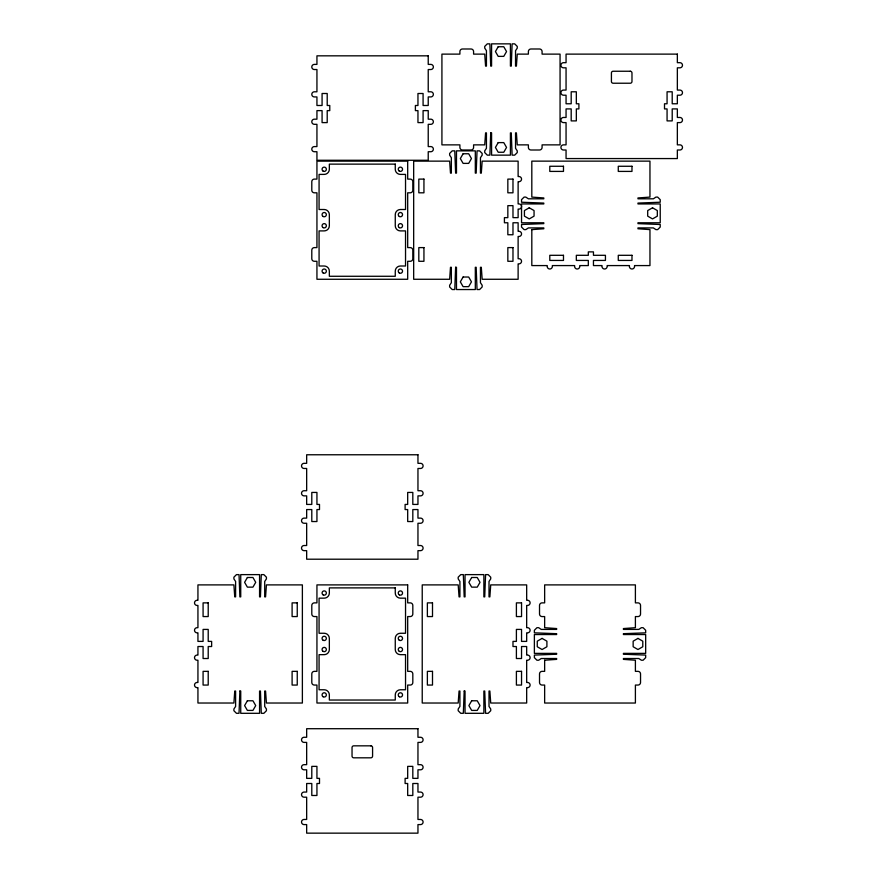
<?xml version="1.0" encoding="UTF-8"?>
<svg xmlns="http://www.w3.org/2000/svg" width="877" height="877" viewBox="0 0 877 877"><rect width="100%" height="100%" fill="white"/><g stroke="black" fill="none" stroke-linecap="round" stroke-linejoin="round"><path stroke-width="1.32" d="M531.813 229.621L531.813 265.578L547.226 265.578L547.226 266.433A2.565 2.565 0 0 0 549.791 268.998A2.565 2.565 0 0 0 552.357 266.433L552.357 265.578L574.621 265.578L574.621 266.433A2.565 2.565 0 0 0 577.187 268.998A2.565 2.565 0 0 0 579.752 266.433L579.752 265.578L588.314 265.578L588.314 260.436L576.332 260.436L576.332 255.306L588.314 255.306L588.314 251.874L593.455 251.874L593.455 255.306L605.437 255.306L605.437 260.436L593.455 260.436L593.455 265.578L602.006 265.578L602.006 266.433A2.565 2.565 0 0 0 604.582 268.998A2.565 2.565 0 0 0 607.147 266.433L607.147 265.578L629.401 265.578L629.401 266.433A2.565 2.565 0 0 0 631.977 268.998A2.565 2.565 0 0 0 634.542 266.433L634.542 265.578L649.956 265.578L649.956 229.621L637.963 228.765L637.963 227.91L653.376 227.91L655.941 229.621L657.651 229.621L660.228 227.055L660.228 224.49L637.963 223.635L637.963 222.78L660.228 222.78L660.228 203.935L637.963 203.935L637.963 203.08L660.228 202.225L660.228 199.66L657.651 197.095L655.941 197.095L653.376 198.805L637.963 198.805L637.963 197.95L649.956 197.095L649.956 161.138L531.813 161.138L531.813 197.095L543.795 197.95L543.795 198.805L528.392 198.805L525.816 197.095L524.106 197.095L521.541 199.66L521.541 202.225L543.795 203.08L543.795 203.935L521.541 203.935L521.541 222.78L543.795 222.78L543.795 223.635L521.541 224.49L521.541 227.055L524.106 229.621L525.816 229.621L528.392 227.91L543.795 227.91L543.795 228.765L531.813 229.621M544.65 660.228L544.65 671.354L542.085 671.354A2.565 2.565 0 0 0 539.519 673.931L539.519 682.492A2.565 2.565 0 0 0 542.085 685.058L544.65 685.058L544.65 703.036L635.397 703.036L635.397 685.058L637.963 685.058A2.565 2.565 0 0 0 640.539 682.492L640.539 673.931A2.565 2.565 0 0 0 637.963 671.354L635.397 671.354L635.397 660.228L623.415 659.372L623.415 658.517L638.818 658.517L641.394 660.228L643.104 660.228L645.669 657.662L645.669 655.086L623.415 654.231L623.415 653.376L645.669 653.376L645.669 634.542L623.415 634.542L623.415 633.687L645.669 632.832L645.669 630.267L643.104 627.691L641.394 627.691L638.818 629.412L623.415 629.412L623.415 628.557L635.397 627.691L635.397 616.575L637.963 616.575A2.565 2.565 0 0 0 640.539 613.999L640.539 605.437A2.565 2.565 0 0 0 637.963 602.872L635.397 602.872L635.397 584.893L544.65 584.893L544.65 602.872L542.085 602.872A2.565 2.565 0 0 0 539.519 605.437L539.519 613.999A2.565 2.565 0 0 0 542.085 616.575L544.65 616.575L544.65 627.691L556.643 628.557L556.643 629.412L541.23 629.412L538.664 627.691L536.954 627.691L534.378 630.267L534.378 632.832L556.643 633.687L556.643 634.542L534.378 634.542L534.378 653.376L556.643 653.376L556.643 654.231L534.378 655.086L534.378 657.662L536.954 660.228L538.664 660.228L541.23 658.517L556.643 658.517L556.643 659.372L544.65 660.228M239.881 691.043L239.026 713.308L236.461 713.308L233.896 710.732L233.896 709.022L235.606 706.456L235.606 691.043L234.751 691.043L233.896 703.025L197.939 703.025L197.939 687.623L197.084 687.623A2.565 2.565 0 0 1 194.519 685.058A2.565 2.565 0 0 1 197.084 682.481L197.939 682.481L197.939 660.228L197.084 660.228A2.565 2.565 0 0 1 194.519 657.662A2.565 2.565 0 0 1 197.084 655.086L197.939 655.086L197.939 646.524L203.08 646.524L203.08 658.517L208.211 658.517L208.211 646.524L211.642 646.524L211.642 641.394L208.211 641.394L208.211 629.412L203.08 629.412L203.08 641.394L197.939 641.394L197.939 632.832L197.084 632.832A2.565 2.565 0 0 1 194.519 630.267A2.565 2.565 0 0 1 197.084 627.691L197.939 627.691L197.939 605.437L197.084 605.437A2.565 2.565 0 0 1 194.519 602.872A2.565 2.565 0 0 1 197.084 600.296L197.939 600.296L197.939 584.893L233.896 584.893L234.751 596.875L235.606 596.875L235.606 581.462L233.896 578.897L233.896 577.187L236.461 574.621L239.026 574.621L239.881 596.875L240.736 596.875L240.736 574.621L259.57 574.621L259.57 596.875L260.436 596.875L261.291 574.621L263.856 574.621L266.422 577.187L266.422 578.897L264.711 581.462L264.711 596.875L265.567 596.875L266.422 584.893L302.379 584.893L302.379 703.025L266.422 703.025L265.567 691.043L264.711 691.043L264.711 706.456L266.422 709.022L266.422 710.732L263.856 713.308L261.291 713.308L260.436 691.043L259.57 691.043L259.57 713.308L240.736 713.308L240.736 691.043L239.881 691.043M455.623 267.288L454.768 289.542L452.203 289.542L449.638 286.976L449.638 285.266L451.348 282.701L451.348 267.288L450.493 267.288L449.638 279.27L413.67 279.27L413.67 161.138L449.638 161.138L450.493 173.12L451.348 173.12L451.348 157.707L449.638 155.141L449.638 153.431L452.203 150.855L454.768 150.855L455.623 173.12L456.478 173.12L456.478 150.855L475.312 150.855L475.312 173.12L476.167 173.12L477.033 150.855L479.598 150.855L482.164 153.431L482.164 155.141L480.453 157.707L480.453 173.12L481.309 173.12L482.164 161.138L518.121 161.138L518.121 176.54L518.976 176.54A2.565 2.565 0 0 1 521.541 179.105A2.565 2.565 0 0 1 518.976 181.682L518.121 181.682L518.121 203.935L518.976 203.935A2.565 2.565 0 0 1 521.541 206.501A2.565 2.565 0 0 1 518.976 209.077L518.121 209.077L518.121 217.639L512.979 217.639L512.979 205.646L507.838 205.646L507.838 217.639L504.418 217.639L504.418 222.769L507.838 222.769L507.838 234.751L512.979 234.751L512.979 222.769L518.121 222.769L518.121 231.331L518.976 231.331A2.565 2.565 0 0 1 521.541 233.896A2.565 2.565 0 0 1 518.976 236.472L518.121 236.472L518.121 258.726L518.976 258.726A2.565 2.565 0 0 1 521.541 261.291A2.565 2.565 0 0 1 518.976 263.867L518.121 263.867L518.121 279.27L482.164 279.27L481.309 267.288L480.453 267.288L480.453 282.701L482.164 285.266L482.164 286.976L479.598 289.542L477.033 289.542L476.167 267.288L475.312 267.288L475.312 289.542L456.478 289.542L456.478 267.288L455.623 267.288M464.185 691.043L463.33 713.308L460.765 713.308L458.189 710.732L458.189 709.022L459.91 706.456L459.91 691.043L459.055 691.043L458.189 703.025L422.232 703.025L422.232 584.893L458.189 584.893L459.055 596.875L459.91 596.875L459.91 581.462L458.189 578.897L458.189 577.187L460.765 574.621L463.33 574.621L464.185 596.875L465.04 596.875L465.04 574.621L483.874 574.621L483.874 596.875L484.729 596.875L485.584 574.621L488.16 574.621L490.725 577.187L490.725 578.897L489.015 581.462L489.015 596.875L489.87 596.875L490.725 584.893L526.671 584.893L526.671 600.296L527.537 600.296A2.565 2.565 0 0 1 530.103 602.872A2.565 2.565 0 0 1 527.537 605.437L526.671 605.437L526.671 627.691L527.537 627.691A2.565 2.565 0 0 1 530.103 630.267A2.565 2.565 0 0 1 527.537 632.832L526.671 632.832L526.671 641.394L521.541 641.394L521.541 629.412L516.4 629.412L516.4 641.394L512.979 641.394L512.979 646.524L516.4 646.524L516.4 658.517L521.541 658.517L521.541 646.524L526.671 646.524L526.671 655.086L527.537 655.086A2.565 2.565 0 0 1 530.103 657.662A2.565 2.565 0 0 1 527.537 660.228L526.671 660.228L526.671 682.481L527.537 682.481A2.565 2.565 0 0 1 530.103 685.058A2.565 2.565 0 0 1 527.537 687.623L526.671 687.623L526.671 703.025L490.725 703.025L489.87 691.043L489.015 691.043L489.015 706.456L490.725 709.022L490.725 710.732L488.16 713.308L485.584 713.308L484.729 691.043L483.874 691.043L483.874 713.308L465.04 713.308L465.04 691.043L464.185 691.043M490.725 132.887L489.859 155.141L487.294 155.141L484.729 152.576L484.729 150.855L486.439 148.29L486.439 132.887L485.584 132.887L484.729 144.869L473.591 144.869L473.591 147.435A2.565 2.565 0 0 1 471.026 150L462.464 150A2.565 2.565 0 0 1 459.899 147.435L459.899 144.869L441.92 144.869L441.92 54.122L459.899 54.122L459.899 51.557A2.565 2.565 0 0 1 462.464 48.991L471.026 48.991A2.565 2.565 0 0 1 473.591 51.557L473.591 54.122L484.729 54.122L485.584 66.104L486.439 66.104L486.439 50.702L484.729 48.125L484.729 46.415L487.294 43.85L489.859 43.85L490.725 66.104L491.58 66.104L491.58 43.85L510.414 43.85L510.414 66.104L511.269 66.104L512.124 43.85L514.689 43.85L517.255 46.415L517.255 48.125L515.544 50.702L515.544 66.104L516.4 66.104L517.255 54.122L528.382 54.122L528.382 51.557A2.565 2.565 0 0 1 530.958 48.991L539.508 48.991A2.565 2.565 0 0 1 542.085 51.557L542.085 54.122L560.063 54.122L560.063 144.869L542.085 144.869L542.085 147.435A2.565 2.565 0 0 1 539.508 150L530.958 150A2.565 2.565 0 0 1 528.382 147.435L528.382 144.869L517.255 144.869L516.4 132.887L515.544 132.887L515.544 148.29L517.255 150.855L517.255 152.576L514.689 155.141L512.124 155.141L511.269 132.887L510.414 132.887L510.414 155.141L491.58 155.141L491.58 132.887L490.725 132.887M498.202 46.733L495.428 51.557L498.202 56.369L503.771 56.369L506.555 51.557L503.771 46.733L498.202 46.733M463.111 153.749L460.326 158.562L463.111 163.385L468.68 163.385L471.464 158.562L468.68 153.749L463.111 153.749M498.202 142.611L495.428 147.435L498.202 152.258L503.771 152.258L506.555 147.435L503.771 142.611L498.202 142.611M247.38 577.504L244.595 582.328L247.38 587.141L252.949 587.141L255.722 582.328L252.949 577.504L247.38 577.504M463.111 277.022L460.326 281.835L463.111 286.658L468.68 286.658L471.464 281.835L468.68 277.022L463.111 277.022M247.38 700.778L244.595 705.601L247.38 710.414L252.949 710.414L255.722 705.601L252.949 700.778L247.38 700.778M471.673 577.504L468.888 582.328L471.673 587.141L477.241 587.141L480.015 582.328L477.241 577.504L471.673 577.504M471.673 700.778L468.888 705.601L471.673 710.414L477.241 710.414L480.015 705.601L477.241 700.778L471.673 700.778M529.248 207.794L524.424 210.568L524.424 216.137L529.248 218.921L534.06 216.137L534.06 210.568L529.248 207.794M652.521 207.794L647.697 210.568L647.697 216.137L652.521 218.921L657.333 216.137L657.333 210.568L652.521 207.794M542.085 638.401L537.261 641.186L537.261 646.744L542.085 649.528L546.908 646.744L546.908 641.186L542.085 638.401M637.963 638.401L633.15 641.186L633.15 646.744L637.963 649.528L642.786 646.744L642.786 641.186L637.963 638.401M677.351 54.122L566.06 54.122L566.06 62.684L563.483 62.684A2.565 2.565 0 0 0 560.918 65.249A2.565 2.565 0 0 0 563.483 67.814L566.06 67.814L566.06 90.079L563.483 90.079A2.565 2.565 0 0 0 560.918 92.644A2.565 2.565 0 0 0 563.483 95.209L566.06 95.209L566.06 103.771L571.19 103.771L571.19 91.789L576.332 91.789L576.332 103.771L578.897 103.771L578.897 108.912L576.332 108.912L576.332 120.894L571.19 120.894L571.19 108.912L566.06 108.912L566.06 117.463L563.483 117.463A2.565 2.565 0 0 0 560.918 120.039A2.565 2.565 0 0 0 563.483 122.605L566.06 122.605L566.06 144.858L563.483 144.858A2.565 2.565 0 0 0 560.918 147.435A2.565 2.565 0 0 0 563.483 150L566.06 150L566.06 158.562L677.351 158.562L677.351 150L679.916 150A2.565 2.565 0 0 0 682.481 147.435A2.565 2.565 0 0 0 679.916 144.858L677.351 144.858L677.351 122.605L679.916 122.605A2.565 2.565 0 0 0 682.481 120.039A2.565 2.565 0 0 0 679.916 117.463L677.351 117.463L677.351 108.912L672.21 108.912L672.21 120.894L667.068 120.894L667.068 108.912L664.503 108.912L664.503 103.771L667.068 103.771L667.068 91.789L672.21 91.789L672.21 103.771L677.351 103.771L677.351 95.209L679.916 95.209A2.565 2.565 0 0 0 682.481 92.644A2.565 2.565 0 0 0 679.916 90.079L677.351 90.079L677.351 67.814L679.916 67.814A2.565 2.565 0 0 0 682.481 65.249A2.565 2.565 0 0 0 679.916 62.684L677.351 62.684L677.351 54.122M428.228 55.832L316.937 55.832L316.937 64.394L314.372 64.394A2.565 2.565 0 0 0 311.795 66.959A2.565 2.565 0 0 0 314.372 69.535L316.937 69.535L316.937 91.789L314.372 91.789A2.565 2.565 0 0 0 311.795 94.354A2.565 2.565 0 0 0 314.372 96.93L316.937 96.93L316.937 105.492L322.078 105.492L322.078 93.499L327.209 93.499L327.209 105.492L329.774 105.492L329.774 110.623L327.209 110.623L327.209 122.605L322.078 122.605L322.078 110.623L316.937 110.623L316.937 119.184L314.372 119.184A2.565 2.565 0 0 0 311.795 121.75A2.565 2.565 0 0 0 314.372 124.326L316.937 124.326L316.937 146.58L314.372 146.58A2.565 2.565 0 0 0 311.795 149.145A2.565 2.565 0 0 0 314.372 151.721L316.937 151.721L316.937 160.272L428.228 160.272L428.228 151.721L430.793 151.721A2.565 2.565 0 0 0 433.359 149.145A2.565 2.565 0 0 0 430.793 146.58L428.228 146.58L428.228 124.326L430.793 124.326A2.565 2.565 0 0 0 433.359 121.75A2.565 2.565 0 0 0 430.793 119.184L428.228 119.184L428.228 110.623L423.087 110.623L423.087 122.605L417.956 122.605L417.956 110.623L415.391 110.623L415.391 105.492L417.956 105.492L417.956 93.499L423.087 93.499L423.087 105.492L428.228 105.492L428.228 96.93L430.793 96.93A2.565 2.565 0 0 0 433.359 94.354A2.565 2.565 0 0 0 430.793 91.789L428.228 91.789L428.228 69.535L430.793 69.535A2.565 2.565 0 0 0 433.359 66.959A2.565 2.565 0 0 0 430.793 64.394L428.228 64.394L428.228 55.832M630.267 71.245L613.144 71.245A1.71 1.71 0 0 0 611.422 72.955L611.422 81.517A1.71 1.71 0 0 0 613.144 83.227L630.267 83.227A1.71 1.71 0 0 0 631.977 81.517L631.977 72.955A1.71 1.71 0 0 0 630.267 71.245M407.684 161.138L316.937 161.138L316.937 179.105L314.372 179.105A2.565 2.565 0 0 0 311.795 181.682L311.795 190.243A2.565 2.565 0 0 0 314.372 192.808L316.937 192.808L316.937 247.599L314.372 247.599A2.565 2.565 0 0 0 311.795 250.164L311.795 258.726A2.565 2.565 0 0 0 314.372 261.291L316.937 261.291L316.937 279.27L407.684 279.27L407.684 261.291L410.25 261.291A2.565 2.565 0 0 0 412.815 258.726L412.815 250.164A2.565 2.565 0 0 0 410.25 247.599L407.684 247.599L407.684 192.808L410.25 192.808A2.565 2.565 0 0 0 412.815 190.243L412.815 181.682A2.565 2.565 0 0 0 410.25 179.105L407.684 179.105L407.684 161.138M395.264 164.131L329.346 164.131L329.346 169.261A5.141 5.141 0 0 1 324.216 174.402L319.075 174.402L319.075 209.504L324.216 209.504A5.141 5.141 0 0 1 329.346 214.635L329.346 225.762A5.141 5.141 0 0 1 324.216 230.903L319.075 230.903L319.075 266.005L324.216 266.005A5.141 5.141 0 0 1 329.346 271.136L329.346 276.277L395.264 276.277L395.264 271.136A5.141 5.141 0 0 1 400.405 266.005L405.536 266.005L405.536 230.903L400.405 230.903A5.141 5.141 0 0 1 395.264 225.762L395.264 214.635A5.141 5.141 0 0 1 400.405 209.504L405.536 209.504L405.536 174.402L400.405 174.402A5.141 5.141 0 0 1 395.264 169.261L395.264 164.131M563.483 166.268L549.791 166.268L549.791 171.41L563.483 171.41L563.483 166.268M631.977 166.268L618.274 166.268L618.274 171.41L631.977 171.41L631.977 166.268M423.942 179.105L418.811 179.105L418.811 192.808L423.942 192.808L423.942 179.105M512.979 179.105L507.838 179.105L507.838 192.808L512.979 192.808L512.979 179.105M423.942 247.599L418.811 247.599L418.811 261.291L423.942 261.291L423.942 247.599M512.979 247.599L507.838 247.599L507.838 261.291L512.979 261.291L512.979 247.599M563.483 255.306L549.791 255.306L549.791 260.436L563.483 260.436L563.483 255.306M631.977 255.306L618.274 255.306L618.274 260.436L631.977 260.436L631.977 255.306M417.956 454.768L306.665 454.768L306.665 463.33L304.1 463.33A2.565 2.565 0 0 0 301.524 465.906A2.565 2.565 0 0 0 304.1 468.471L306.665 468.471L306.665 490.725L304.1 490.725A2.565 2.565 0 0 0 301.524 493.291A2.565 2.565 0 0 0 304.1 495.867L306.665 495.867L306.665 504.428L311.795 504.428L311.795 492.435L316.937 492.435L316.937 504.428L319.502 504.428L319.502 509.559L316.937 509.559L316.937 521.541L311.795 521.541L311.795 509.559L306.665 509.559L306.665 518.121L304.1 518.121A2.565 2.565 0 0 0 301.524 520.686A2.565 2.565 0 0 0 304.1 523.262L306.665 523.262L306.665 545.516L304.1 545.516A2.565 2.565 0 0 0 301.524 548.081A2.565 2.565 0 0 0 304.1 550.657L306.665 550.657L306.665 559.208L417.956 559.208L417.956 550.657L420.522 550.657A2.565 2.565 0 0 0 423.087 548.081A2.565 2.565 0 0 0 420.522 545.516L417.956 545.516L417.956 523.262L420.522 523.262A2.565 2.565 0 0 0 423.087 520.686A2.565 2.565 0 0 0 420.522 518.121L417.956 518.121L417.956 509.559L412.815 509.559L412.815 521.541L407.684 521.541L407.684 509.559L405.108 509.559L405.108 504.428L407.684 504.428L407.684 492.435L412.815 492.435L412.815 504.428L417.956 504.428L417.956 495.867L420.522 495.867A2.565 2.565 0 0 0 423.087 493.291A2.565 2.565 0 0 0 420.522 490.725L417.956 490.725L417.956 468.471L420.522 468.471A2.565 2.565 0 0 0 423.087 465.906A2.565 2.565 0 0 0 420.522 463.33L417.956 463.33L417.956 454.768M407.684 584.893L316.937 584.893L316.937 602.872L314.372 602.872A2.565 2.565 0 0 0 311.795 605.437L311.795 613.999A2.565 2.565 0 0 0 314.372 616.564L316.937 616.564L316.937 671.354L314.372 671.354A2.565 2.565 0 0 0 311.795 673.92L311.795 682.481A2.565 2.565 0 0 0 314.372 685.058L316.937 685.058L316.937 703.025L407.684 703.025L407.684 685.058L410.25 685.058A2.565 2.565 0 0 0 412.815 682.481L412.815 673.92A2.565 2.565 0 0 0 410.25 671.354L407.684 671.354L407.684 616.564L410.25 616.564A2.565 2.565 0 0 0 412.815 613.999L412.815 605.437A2.565 2.565 0 0 0 410.25 602.872L407.684 602.872L407.684 584.893M395.264 587.886L329.346 587.886L329.346 593.027A5.141 5.141 0 0 1 324.216 598.158L319.075 598.158L319.075 633.26L324.216 633.26A5.141 5.141 0 0 1 329.346 638.401L329.346 649.528A5.141 5.141 0 0 1 324.216 654.659L319.075 654.659L319.075 689.76L324.216 689.76A5.141 5.141 0 0 1 329.346 694.902L329.346 700.032L395.264 700.032L395.264 694.902A5.141 5.141 0 0 1 400.405 689.76L405.536 689.76L405.536 654.659L400.405 654.659A5.141 5.141 0 0 1 395.264 649.528L395.264 638.401A5.141 5.141 0 0 1 400.405 633.26L405.536 633.26L405.536 598.158L400.405 598.158A5.141 5.141 0 0 1 395.264 593.027L395.264 587.886M208.211 602.872L203.08 602.872L203.08 616.564L208.211 616.564L208.211 602.872M297.248 602.872L292.107 602.872L292.107 616.564L297.248 616.564L297.248 602.872M432.504 602.872L427.373 602.872L427.373 616.564L432.504 616.564L432.504 602.872M521.541 602.872L516.4 602.872L516.4 616.564L521.541 616.564L521.541 602.872M208.211 671.354L203.08 671.354L203.08 685.058L208.211 685.058L208.211 671.354M297.248 671.354L292.107 671.354L292.107 685.058L297.248 685.058L297.248 671.354M432.504 671.354L427.373 671.354L427.373 685.058L432.504 685.058L432.504 671.354M521.541 671.354L516.4 671.354L516.4 685.058L521.541 685.058L521.541 671.354M417.956 728.71L306.665 728.71L306.665 737.272L304.1 737.272A2.565 2.565 0 0 0 301.524 739.837A2.565 2.565 0 0 0 304.1 742.402L306.665 742.402L306.665 764.667L304.1 764.667A2.565 2.565 0 0 0 301.524 767.232A2.565 2.565 0 0 0 304.1 769.798L306.665 769.798L306.665 778.359L311.795 778.359L311.795 766.377L316.937 766.377L316.937 778.359L319.502 778.359L319.502 783.501L316.937 783.501L316.937 795.483L311.795 795.483L311.795 783.501L306.665 783.501L306.665 792.063L304.1 792.063A2.565 2.565 0 0 0 301.524 794.628A2.565 2.565 0 0 0 304.1 797.193L306.665 797.193L306.665 819.458L304.1 819.458A2.565 2.565 0 0 0 301.524 822.023A2.565 2.565 0 0 0 304.1 824.588L306.665 824.588L306.665 833.15L417.956 833.15L417.956 824.588L420.522 824.588A2.565 2.565 0 0 0 423.087 822.023A2.565 2.565 0 0 0 420.522 819.458L417.956 819.458L417.956 797.193L420.522 797.193A2.565 2.565 0 0 0 423.087 794.628A2.565 2.565 0 0 0 420.522 792.063L417.956 792.063L417.956 783.501L412.815 783.501L412.815 795.483L407.684 795.483L407.684 783.501L405.108 783.501L405.108 778.359L407.684 778.359L407.684 766.377L412.815 766.377L412.815 778.359L417.956 778.359L417.956 769.798L420.522 769.798A2.565 2.565 0 0 0 423.087 767.232A2.565 2.565 0 0 0 420.522 764.667L417.956 764.667L417.956 742.402L420.522 742.402A2.565 2.565 0 0 0 423.087 739.837A2.565 2.565 0 0 0 420.522 737.272L417.956 737.272L417.956 728.71M370.872 745.834L353.749 745.834A1.71 1.71 0 0 0 352.039 747.544L352.039 756.106A1.71 1.71 0 0 0 353.749 757.816L370.872 757.816A1.71 1.71 0 0 0 372.582 756.106L372.582 747.544A1.71 1.71 0 0 0 370.872 745.834M399.331 696.755A2.138 2.138 0 0 0 402.543 694.902A2.138 2.138 0 0 0 399.331 693.049A2.138 2.138 0 0 0 399.331 696.755M323.142 696.755A2.138 2.138 0 0 0 326.354 694.902A2.138 2.138 0 0 0 323.142 693.049A2.138 2.138 0 0 0 323.142 696.755M323.142 651.381A2.138 2.138 0 0 0 326.354 649.528A2.138 2.138 0 0 0 323.142 647.675A2.138 2.138 0 0 0 323.142 651.381M399.331 651.381A2.138 2.138 0 0 0 402.543 649.528A2.138 2.138 0 0 0 399.331 647.675A2.138 2.138 0 0 0 399.331 651.381M399.331 640.254A2.138 2.138 0 0 0 402.543 638.401A2.138 2.138 0 0 0 399.331 636.538A2.138 2.138 0 0 0 399.331 640.254M323.142 640.254A2.138 2.138 0 0 0 326.354 638.401A2.138 2.138 0 0 0 323.142 636.538A2.138 2.138 0 0 0 323.142 640.254M323.142 594.88A2.138 2.138 0 0 0 326.354 593.027A2.138 2.138 0 0 0 323.142 591.175A2.138 2.138 0 0 0 323.142 594.88M399.331 594.88A2.138 2.138 0 0 0 402.543 593.027A2.138 2.138 0 0 0 399.331 591.175A2.138 2.138 0 0 0 399.331 594.88M399.199 171.037A2.138 2.138 0 0 0 402.543 169.414A2.138 2.138 0 0 0 399.473 167.343A2.138 2.138 0 0 0 399.199 171.037M323.01 171.037A2.138 2.138 0 0 0 326.354 169.414A2.138 2.138 0 0 0 323.273 167.343A2.138 2.138 0 0 0 323.01 171.037M323.142 216.487A2.138 2.138 0 0 0 326.354 214.635A2.138 2.138 0 0 0 323.142 212.782A2.138 2.138 0 0 0 323.142 216.487M399.331 216.487A2.138 2.138 0 0 0 402.543 214.635A2.138 2.138 0 0 0 399.331 212.782A2.138 2.138 0 0 0 399.331 216.487M399.331 227.625A2.138 2.138 0 0 0 402.543 225.762A2.138 2.138 0 0 0 399.331 223.909A2.138 2.138 0 0 0 399.331 227.625M323.142 227.625A2.138 2.138 0 0 0 326.354 225.762A2.138 2.138 0 0 0 323.142 223.909A2.138 2.138 0 0 0 323.142 227.625M323.142 272.988A2.138 2.138 0 0 0 326.354 271.136A2.138 2.138 0 0 0 323.142 269.283A2.138 2.138 0 0 0 323.142 272.988M399.331 272.988A2.138 2.138 0 0 0 402.543 271.136A2.138 2.138 0 0 0 399.331 269.283A2.138 2.138 0 0 0 399.331 272.988"/></g></svg>
